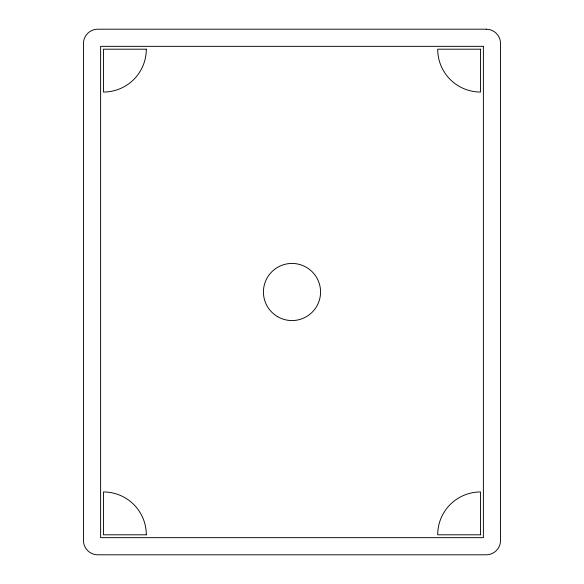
<?xml version="1.0" encoding="UTF-8"?>
<svg xmlns="http://www.w3.org/2000/svg" width="584" height="584" viewBox="0 0 584 584"><rect width="100%" height="100%" fill="white"/><g stroke="black" fill="none" stroke-linecap="round" stroke-linejoin="round"><path stroke-width="0.88" d="M486.246 29.2L97.754 29.2A14.286 14.286 0 0 0 83.475 43.486L83.475 540.514A14.286 14.286 0 0 0 97.754 554.8L486.246 554.8A14.286 14.286 0 0 0 500.524 540.514L500.524 43.486A14.286 14.286 0 0 0 486.246 29.2M483.384 46.34L100.616 46.34L100.616 537.66L483.384 537.66L483.384 46.34M146.314 49.195L103.47 49.195L103.47 92.046A42.851 42.851 0 0 0 146.314 49.195M480.53 49.195L437.686 49.195A42.851 42.851 0 0 0 480.53 92.046L480.53 49.195M146.314 534.805L103.47 534.805L103.47 491.954A42.851 42.851 0 0 1 146.314 534.805M480.53 534.805L437.686 534.805A42.851 42.851 0 0 1 480.53 491.954L480.53 534.805M277.714 316.74A28.565 28.565 0 0 0 320.565 292A28.565 28.565 0 0 0 277.714 267.26A28.565 28.565 0 0 0 277.714 316.74"/></g></svg>
